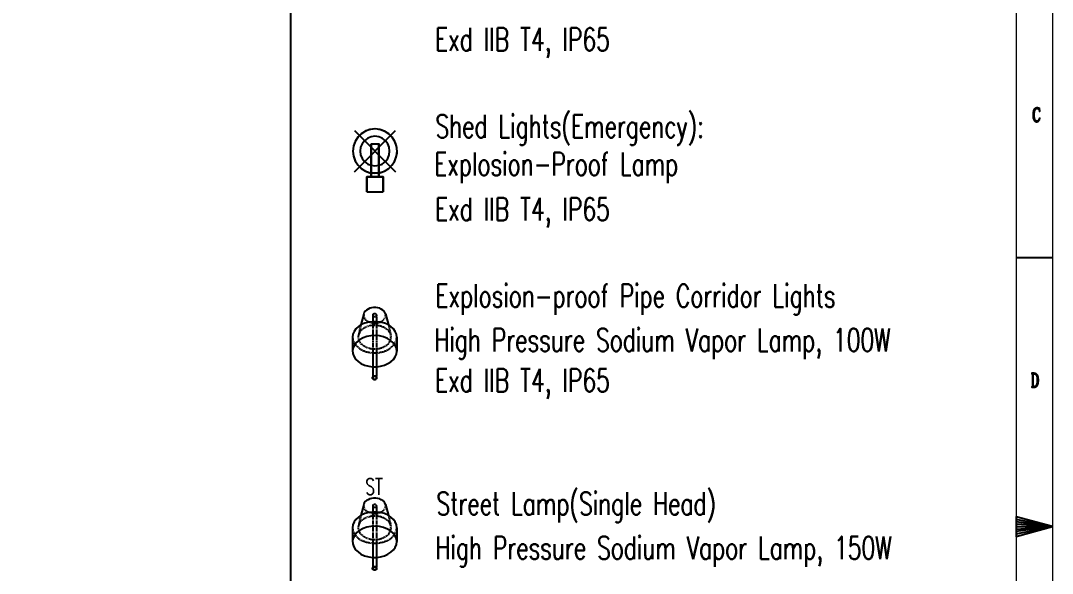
# Model space of a CAD drawing. Header units: inches. Extents: x 35 to 2894, y 23 to 617.
# Drawn here: x 1607.4 to 1892, y 306.9 to 459.4 of the extents above; entities that cross this region are included whole.
import ezdxf

# ---------------------------------------------------------------- set-up
doc = ezdxf.new("R2010")
doc.units = ezdxf.units.IN
doc.header["$MEASUREMENT"] = 0
doc.layers.add('Layer 1', color=7, linetype='Continuous')
doc.layers.add('LGT1', color=7, linetype='Continuous')
doc.styles.add('HZTXT', font='simplexs.shx', dxfattribs={"width": 0.7, "bigfont": 'hztxt.shx'})

msp = doc.modelspace()

# ---------------------------------------------------------------- hatches: boundary and pattern name
at = {"layer": 'Layer 1'}
for points in [[(1887.41, 435.32), (1887.32, 435.23), (1887.23, 435.14), (1887.14, 435.05), (1887.05, 434.97), (1887.05, 434.88), (1886.96, 434.79), (1886.96, 434.7), (1886.87, 434.61), (1886.87, 434.25), (1886.78, 434.17), (1886.78, 432.83), (1886.78, 432.74), (1886.78, 432.56), (1886.87, 432.47), (1886.87, 432.3), (1886.96, 432.21), (1886.96, 432.03), (1887.05, 431.94), (1887.14, 431.85), (1887.14, 431.76), (1887.23, 431.76), (1887.32, 431.67), (1887.32, 431.58), (1887.41, 431.58), (1887.49, 431.58), (1887.58, 431.5), (1887.85, 431.5), (1887.94, 431.58), (1888.12, 431.58), (1888.21, 431.67), (1887.67, 431.67), (1887.58, 431.76), (1887.49, 431.76), (1887.41, 431.85), (1887.32, 431.85), (1887.32, 431.94), (1887.23, 432.03), (1887.23, 432.21), (1887.14, 432.3), (1887.14, 432.65), (1887.05, 432.74), (1887.05, 434.08), (1887.14, 434.17), (1887.14, 434.43), (1887.23, 434.61), (1887.23, 434.79), (1887.32, 434.79), (1887.32, 434.97), (1887.41, 435.05), (1887.49, 435.14), (1887.58, 435.23), (1887.76, 435.23)], [(1888.47, 435.41), (1888.38, 435.32), (1887.41, 435.32), (1887.76, 435.23), (1888.03, 435.23), (1888.12, 435.14), (1888.21, 435.14), (1888.21, 435.05), (1888.29, 434.97), (1888.29, 434.88), (1888.38, 434.79), (1888.38, 434.7), (1888.47, 434.61), (1888.47, 434.34), (1888.56, 434.43)], [(1887.85, 435.41), (1887.67, 435.41), (1887.58, 435.32), (1887.41, 435.32), (1888.29, 435.32), (1888.03, 435.32), (1888.03, 435.41)], [(1888.47, 432.65), (1888.47, 432.39), (1888.38, 432.3), (1888.38, 432.21), (1888.29, 432.12), (1888.29, 432.03), (1888.21, 431.94), (1888.12, 431.85), (1888.12, 431.76), (1888.03, 431.76), (1887.94, 431.67), (1887.76, 431.67), (1888.21, 431.67), (1888.21, 431.76), (1888.29, 431.85), (1888.38, 431.94), (1888.47, 432.03), (1888.47, 432.21), (1888.56, 432.39), (1888.56, 432.56)], [(1887.05, 362.11), (1886.34, 362.11), (1886.34, 361.93), (1887.23, 361.93), (1887.32, 361.84), (1887.41, 361.84), (1887.49, 361.75), (1887.58, 361.75), (1887.58, 361.66), (1887.67, 361.57), (1887.67, 361.48), (1887.76, 361.39), (1887.76, 361.22), (1887.85, 361.13), (1887.85, 360.33), (1887.85, 360.24), (1887.85, 359.35), (1887.76, 359.26), (1887.76, 358.99), (1887.67, 358.9), (1887.67, 358.81), (1887.58, 358.81), (1887.58, 358.73), (1887.49, 358.64), (1887.49, 358.55), (1887.41, 358.55), (1887.32, 358.46), (1887.14, 358.46), (1887.05, 358.37), (1886.34, 358.37), (1886.34, 358.28), (1887.32, 358.28), (1887.41, 358.37), (1887.49, 358.37), (1887.58, 358.46), (1887.67, 358.46), (1887.67, 358.55), (1887.76, 358.64), (1887.85, 358.64), (1887.85, 358.73), (1887.94, 358.81), (1887.94, 358.9), (1888.03, 358.99), (1888.03, 359.17), (1888.12, 359.26), (1888.12, 359.79), (1888.21, 359.97), (1888.21, 360.5), (1888.12, 360.68), (1888.12, 361.13), (1888.03, 361.22), (1888.03, 361.39), (1887.94, 361.48), (1887.94, 361.57), (1887.85, 361.66), (1887.76, 361.75), (1887.67, 361.84), (1887.58, 361.84), (1887.58, 361.93), (1887.49, 361.93), (1887.41, 362.02), (1887.14, 362.02)], [(1886.43, 361.93), (1886.52, 361.93), (1886.52, 361.84), (1886.52, 358.46), (1886.43, 358.37), (1886.96, 358.37), (1886.87, 358.46), (1886.78, 358.55), (1886.78, 361.84), (1886.87, 361.93), (1887.05, 361.93)]]:
    msp.add_hatch(color=0, dxfattribs=at).paths.add_polyline_path(points)

# ---------------------------------------------------------------- linework, layer by layer
at = {"layer": 'Layer 1', "color": 5, "lineweight": 15}
msp.add_lwpolyline([(1051.96, 616.81), (1892.03, 616.81), (1892.03, 22.8), (1051.96, 22.8), (1051.96, 616.81)], dxfattribs=at)
at = {"layer": 'Layer 1', "color": 0, "lineweight": 9}
msp.add_lwpolyline([(1061.92, 606.84), (1882.07, 606.84), (1882.07, 32.77), (1061.92, 32.77), (1061.92, 606.84)], dxfattribs=at)
at = {"layer": 'Layer 1', "color": 0, "lineweight": -3}
for points in [[(1681.99, 254.82), (1681.99, 606.84)], [(1887.41, 435.32), (1887.32, 435.23), (1887.23, 435.14), (1887.14, 435.05), (1887.05, 434.97), (1887.05, 434.88), (1886.96, 434.79), (1886.96, 434.7), (1886.87, 434.61), (1886.87, 434.25), (1886.78, 434.17), (1886.78, 432.83), (1886.78, 432.74), (1886.78, 432.56), (1886.87, 432.47), (1886.87, 432.3), (1886.96, 432.21), (1886.96, 432.03), (1887.05, 431.94), (1887.14, 431.85), (1887.14, 431.76), (1887.23, 431.76), (1887.32, 431.67), (1887.32, 431.58), (1887.41, 431.58), (1887.49, 431.58), (1887.58, 431.5), (1887.85, 431.5), (1887.94, 431.58), (1888.12, 431.58), (1888.21, 431.67), (1887.67, 431.67), (1887.58, 431.76), (1887.49, 431.76), (1887.41, 431.85), (1887.32, 431.85), (1887.32, 431.94), (1887.23, 432.03), (1887.23, 432.21), (1887.14, 432.3), (1887.14, 432.65), (1887.05, 432.74), (1887.05, 434.08), (1887.14, 434.17), (1887.14, 434.43), (1887.23, 434.61), (1887.23, 434.79), (1887.32, 434.79), (1887.32, 434.97), (1887.41, 435.05), (1887.49, 435.14), (1887.58, 435.23), (1887.76, 435.23), (1887.41, 435.32)], [(1888.47, 435.41), (1888.38, 435.32), (1887.41, 435.32), (1887.76, 435.23), (1888.03, 435.23), (1888.12, 435.14), (1888.21, 435.14), (1888.21, 435.05), (1888.29, 434.97), (1888.29, 434.88), (1888.38, 434.79), (1888.38, 434.7), (1888.47, 434.61), (1888.47, 434.34), (1888.56, 434.43), (1888.47, 435.41)], [(1887.85, 435.41), (1887.67, 435.41), (1887.58, 435.32), (1887.41, 435.32), (1888.29, 435.32), (1888.03, 435.32), (1888.03, 435.41), (1887.85, 435.41)], [(1888.47, 432.65), (1888.47, 432.39), (1888.38, 432.3), (1888.38, 432.21), (1888.29, 432.12), (1888.29, 432.03), (1888.21, 431.94), (1888.12, 431.85), (1888.12, 431.76), (1888.03, 431.76), (1887.94, 431.67), (1887.76, 431.67), (1888.21, 431.67), (1888.21, 431.76), (1888.29, 431.85), (1888.38, 431.94), (1888.47, 432.03), (1888.47, 432.21), (1888.56, 432.39), (1888.56, 432.56), (1888.47, 432.65)], [(1882.07, 394.04), (1892.03, 394.04)], [(1887.05, 362.11), (1886.34, 362.11), (1886.34, 361.93), (1887.23, 361.93), (1887.32, 361.84), (1887.41, 361.84), (1887.49, 361.75), (1887.58, 361.75), (1887.58, 361.66), (1887.67, 361.57), (1887.67, 361.48), (1887.76, 361.39), (1887.76, 361.22), (1887.85, 361.13), (1887.85, 360.33), (1887.85, 360.24), (1887.85, 359.35), (1887.76, 359.26), (1887.76, 358.99), (1887.67, 358.9), (1887.67, 358.81), (1887.58, 358.81), (1887.58, 358.73), (1887.49, 358.64), (1887.49, 358.55), (1887.41, 358.55), (1887.32, 358.46), (1887.14, 358.46), (1887.05, 358.37), (1886.34, 358.37), (1886.34, 358.28), (1887.32, 358.28), (1887.41, 358.37), (1887.49, 358.37), (1887.58, 358.46), (1887.67, 358.46), (1887.67, 358.55), (1887.76, 358.64), (1887.85, 358.64), (1887.85, 358.73), (1887.94, 358.81), (1887.94, 358.9), (1888.03, 358.99), (1888.03, 359.17), (1888.12, 359.26), (1888.12, 359.79), (1888.21, 359.97), (1888.21, 360.5), (1888.12, 360.68), (1888.12, 361.13), (1888.03, 361.22), (1888.03, 361.39), (1887.94, 361.48), (1887.94, 361.57), (1887.85, 361.66), (1887.76, 361.75), (1887.67, 361.84), (1887.58, 361.84), (1887.58, 361.93), (1887.49, 361.93), (1887.41, 362.02), (1887.14, 362.02), (1887.05, 362.11)], [(1886.43, 361.93), (1886.52, 361.93), (1886.52, 361.84), (1886.52, 358.46), (1886.43, 358.37), (1886.96, 358.37), (1886.87, 358.46), (1886.78, 358.55), (1886.78, 361.84), (1886.87, 361.93), (1887.05, 361.93), (1886.43, 361.93)], [(1892.03, 319.85), (1882.07, 322.52), (1882.07, 317.09), (1892.03, 319.85), (1882.07, 321.81), (1882.07, 321.18), (1892.03, 319.85), (1882.07, 320.47), (1882.07, 319.14), (1892.03, 319.85), (1882.07, 318.42), (1882.07, 317.8), (1892.03, 319.85)], [(1882.07, 319.85), (1892.03, 319.85)]]:
    msp.add_lwpolyline(points, dxfattribs=at)
at = {"layer": 'Layer 1', "lineweight": 0}
for points in [[(1887.41, 435.32), (1887.32, 435.23), (1887.23, 435.14), (1887.14, 435.05), (1887.05, 434.97), (1887.05, 434.88), (1886.96, 434.79), (1886.96, 434.7), (1886.87, 434.61), (1886.87, 434.25), (1886.78, 434.17), (1886.78, 432.83), (1886.78, 432.74), (1886.78, 432.56), (1886.87, 432.47), (1886.87, 432.3), (1886.96, 432.21), (1886.96, 432.03), (1887.05, 431.94), (1887.14, 431.85), (1887.14, 431.76), (1887.23, 431.76), (1887.32, 431.67), (1887.32, 431.58), (1887.41, 431.58), (1887.49, 431.58), (1887.58, 431.5), (1887.85, 431.5), (1887.94, 431.58), (1888.12, 431.58), (1888.21, 431.67), (1887.67, 431.67), (1887.58, 431.76), (1887.49, 431.76), (1887.41, 431.85), (1887.32, 431.85), (1887.32, 431.94), (1887.23, 432.03), (1887.23, 432.21), (1887.14, 432.3), (1887.14, 432.65), (1887.05, 432.74), (1887.05, 434.08), (1887.14, 434.17), (1887.14, 434.43), (1887.23, 434.61), (1887.23, 434.79), (1887.32, 434.79), (1887.32, 434.97), (1887.41, 435.05), (1887.49, 435.14), (1887.58, 435.23), (1887.76, 435.23), (1887.41, 435.32)], [(1888.47, 435.41), (1888.38, 435.32), (1887.41, 435.32), (1887.76, 435.23), (1888.03, 435.23), (1888.12, 435.14), (1888.21, 435.14), (1888.21, 435.05), (1888.29, 434.97), (1888.29, 434.88), (1888.38, 434.79), (1888.38, 434.7), (1888.47, 434.61), (1888.47, 434.34), (1888.56, 434.43), (1888.47, 435.41)], [(1887.85, 435.41), (1887.67, 435.41), (1887.58, 435.32), (1887.41, 435.32), (1888.29, 435.32), (1888.03, 435.32), (1888.03, 435.41), (1887.85, 435.41)], [(1888.47, 432.65), (1888.47, 432.39), (1888.38, 432.3), (1888.38, 432.21), (1888.29, 432.12), (1888.29, 432.03), (1888.21, 431.94), (1888.12, 431.85), (1888.12, 431.76), (1888.03, 431.76), (1887.94, 431.67), (1887.76, 431.67), (1888.21, 431.67), (1888.21, 431.76), (1888.29, 431.85), (1888.38, 431.94), (1888.47, 432.03), (1888.47, 432.21), (1888.56, 432.39), (1888.56, 432.56), (1888.47, 432.65)], [(1887.05, 362.11), (1886.34, 362.11), (1886.34, 361.93), (1887.23, 361.93), (1887.32, 361.84), (1887.41, 361.84), (1887.49, 361.75), (1887.58, 361.75), (1887.58, 361.66), (1887.67, 361.57), (1887.67, 361.48), (1887.76, 361.39), (1887.76, 361.22), (1887.85, 361.13), (1887.85, 360.33), (1887.85, 360.24), (1887.85, 359.35), (1887.76, 359.26), (1887.76, 358.99), (1887.67, 358.9), (1887.67, 358.81), (1887.58, 358.81), (1887.58, 358.73), (1887.49, 358.64), (1887.49, 358.55), (1887.41, 358.55), (1887.32, 358.46), (1887.14, 358.46), (1887.05, 358.37), (1886.34, 358.37), (1886.34, 358.28), (1887.32, 358.28), (1887.41, 358.37), (1887.49, 358.37), (1887.58, 358.46), (1887.67, 358.46), (1887.67, 358.55), (1887.76, 358.64), (1887.85, 358.64), (1887.85, 358.73), (1887.94, 358.81), (1887.94, 358.9), (1888.03, 358.99), (1888.03, 359.17), (1888.12, 359.26), (1888.12, 359.79), (1888.21, 359.97), (1888.21, 360.5), (1888.12, 360.68), (1888.12, 361.13), (1888.03, 361.22), (1888.03, 361.39), (1887.94, 361.48), (1887.94, 361.57), (1887.85, 361.66), (1887.76, 361.75), (1887.67, 361.84), (1887.58, 361.84), (1887.58, 361.93), (1887.49, 361.93), (1887.41, 362.02), (1887.14, 362.02), (1887.05, 362.11)], [(1886.43, 361.93), (1886.52, 361.93), (1886.52, 361.84), (1886.52, 358.46), (1886.43, 358.37), (1886.96, 358.37), (1886.87, 358.46), (1886.78, 358.55), (1886.78, 361.84), (1886.87, 361.93), (1887.05, 361.93), (1886.43, 361.93)]]:
    msp.add_lwpolyline(points, dxfattribs=at)
at = {"layer": 'Layer 1', "color": 1, "lineweight": -3}
for points in [[(1711.26, 422.99), (1711.17, 424.41), (1710.81, 425.75), (1710.1, 426.99), (1709.21, 427.97), (1708.06, 428.77), (1706.72, 429.3), (1705.39, 429.57), (1703.97, 429.39), (1702.63, 429.04), (1701.47, 428.24), (1700.5, 427.35), (1699.69, 426.1), (1699.25, 424.86), (1699.07, 423.43)], [(1711.26, 423.43), (1711.08, 424.77), (1710.64, 426.1), (1709.93, 427.26), (1708.95, 428.24), (1707.79, 428.95), (1706.54, 429.39), (1705.12, 429.57), (1703.79, 429.39), (1702.54, 428.95), (1701.38, 428.24), (1700.41, 427.26), (1699.69, 426.1), (1699.25, 424.77), (1699.07, 423.43), (1699.25, 422.1), (1699.69, 420.76), (1700.41, 419.61), (1701.38, 418.63), (1702.54, 417.92), (1703.79, 417.47), (1705.12, 417.38), (1706.54, 417.47), (1707.79, 417.92), (1708.95, 418.63), (1709.93, 419.61), (1710.64, 420.76), (1711.08, 422.1), (1711.26, 423.43)], [(1699.52, 417.74), (1710.81, 429.13)], [(1699.52, 429.13), (1710.81, 417.74)], [(1709.21, 423.43), (1709.12, 424.5), (1708.68, 425.48), (1708.06, 426.28), (1707.17, 426.99), (1706.19, 427.35), (1705.12, 427.52), (1704.14, 427.35), (1703.16, 426.99), (1702.27, 426.28), (1701.65, 425.48), (1701.21, 424.5), (1701.12, 423.43), (1701.21, 422.36), (1701.65, 421.39), (1702.27, 420.58), (1703.16, 419.87), (1704.14, 419.52), (1705.12, 419.34), (1706.19, 419.52), (1707.17, 419.87), (1708.06, 420.58), (1708.68, 421.39), (1709.12, 422.36), (1709.21, 423.43)], [(1704.14, 425.48), (1704.14, 416.31)], [(1706.19, 416.31), (1704.14, 416.31), (1704.14, 425.48)], [(1706.19, 416.31), (1706.19, 425.48), (1706.19, 416.94), (1706.19, 416.31), (1704.14, 416.31)], [(1704.14, 425.48), (1706.19, 425.48)], [(1704.14, 425.48), (1706.19, 425.48)], [(1699.07, 423.43), (1699.25, 422.01), (1699.69, 420.67), (1700.5, 419.52), (1701.56, 418.54), (1702.81, 417.83), (1704.14, 417.38)], [(1706.63, 417.56), (1707.79, 417.92), (1708.95, 418.63), (1709.84, 419.52), (1710.55, 420.58), (1710.99, 421.74), (1711.26, 422.99)], [(1702.9, 412.22), (1702.9, 416.31), (1707.43, 416.31), (1707.43, 412.22)], [(1702.9, 416.31), (1702.9, 412.22)], [(1707.43, 416.31), (1702.9, 416.31)], [(1706.63, 417.56), (1706.19, 417.38), (1704.14, 417.38)], [(1707.43, 412.22), (1707.43, 416.31)], [(1702.9, 412.22), (1707.43, 412.22)], [(1702.9, 412.22), (1707.43, 412.22)], [(1708.06, 378.48), (1707.88, 378.92), (1707.7, 379.28), (1707.35, 379.54), (1706.9, 379.81), (1706.46, 380.08), (1705.92, 380.17), (1705.39, 380.26), (1704.77, 380.26), (1704.23, 380.17), (1703.7, 380.08), (1703.25, 379.81), (1702.81, 379.54), (1702.45, 379.28), (1702.19, 378.92), (1702.1, 378.48)], [(1711.17, 371.8), (1711.17, 372.07), (1711.08, 372.87), (1710.73, 373.67), (1710.28, 374.38), (1709.57, 375.01), (1708.77, 375.54), (1707.79, 375.98), (1706.72, 376.25), (1705.65, 376.34), (1704.5, 376.34), (1703.43, 376.25), (1702.36, 375.98), (1701.38, 375.54), (1700.58, 375.01), (1699.87, 374.38), (1699.43, 373.67), (1699.07, 372.87), (1698.98, 372.07)], [(1702.1, 378.48), (1701.3, 375.45), (1701.21, 375.18)], [(1702.1, 378.48), (1702.01, 378.21)], [(1702.01, 378.12), (1702.1, 377.85)], [(1702.1, 377.68), (1702.19, 377.5)], [(1702.27, 377.41), (1702.27, 377.23), (1702.36, 377.14)], [(1702.45, 377.05), (1702.54, 376.87), (1702.63, 376.87)], [(1702.72, 376.79), (1702.9, 376.61)], [(1702.99, 376.52), (1703.25, 376.43)], [(1703.34, 376.34), (1703.43, 376.34), (1703.52, 376.25)], [(1703.7, 376.25), (1703.88, 376.16)], [(1704.05, 376.07), (1704.23, 376.07)], [(1704.41, 375.98), (1704.68, 375.98)], [(1704.77, 378.39), (1704.68, 378.39), (1704.59, 378.3), (1704.59, 378.21)], [(1704.59, 378.12), (1704.59, 377.94)], [(1704.59, 378.03), (1704.59, 377.94), (1704.68, 377.94), (1704.77, 377.85)], [(1704.59, 377.76), (1704.59, 377.5)], [(1704.59, 377.41), (1704.59, 377.14)], [(1704.59, 377.05), (1704.59, 376.79)], [(1704.59, 376.7), (1704.59, 376.43)], [(1704.59, 376.25), (1704.59, 376.07)], [(1704.59, 375.9), (1704.59, 375.63)], [(1704.77, 375.98), (1705.03, 375.98)], [(1705.12, 378.48), (1704.85, 378.48)], [(1704.85, 377.76), (1705.12, 377.76)], [(1705.12, 375.98), (1705.39, 375.98)], [(1705.39, 378.39), (1705.3, 378.48), (1705.21, 378.48)], [(1705.21, 377.76), (1705.3, 377.76), (1705.39, 377.85)], [(1705.57, 378.12), (1705.57, 378.3), (1705.48, 378.3)], [(1705.48, 377.94), (1705.57, 378.03), (1705.57, 378.12)], [(1705.48, 375.98), (1705.74, 375.98)], [(1705.57, 378.12), (1705.57, 377.94)], [(1705.57, 377.76), (1705.57, 377.5)], [(1705.57, 377.41), (1705.57, 377.14)], [(1705.57, 377.05), (1705.57, 376.79)], [(1705.57, 376.7), (1705.57, 376.43)], [(1705.57, 376.25), (1705.57, 376.07)], [(1705.57, 375.9), (1705.57, 375.63)], [(1705.83, 376.07), (1706.1, 376.07)], [(1706.28, 376.16), (1706.46, 376.25)], [(1706.63, 376.25), (1706.81, 376.34)], [(1706.9, 376.43), (1707.17, 376.52)], [(1707.26, 376.61), (1707.43, 376.79)], [(1707.52, 376.87), (1707.61, 376.96), (1707.7, 377.05)], [(1707.79, 377.14), (1707.88, 377.32)], [(1707.97, 377.5), (1708.06, 377.68)], [(1708.06, 378.39), (1708.06, 378.48)], [(1708.06, 378.48), (1708.86, 375.45), (1708.95, 375.18)], [(1708.06, 377.85), (1708.15, 378.12)], [(1708.15, 378.12), (1708.15, 378.21)], [(1700.67, 372.87), (1700.58, 372.69)], [(1700.76, 373.32), (1700.67, 373.05)], [(1700.76, 373.14), (1700.67, 372.96), (1700.67, 372.87)], [(1700.85, 373.67), (1700.76, 373.41)], [(1700.94, 374.03), (1700.85, 373.76)], [(1700.94, 373.41), (1700.85, 373.23)], [(1701.03, 374.38), (1700.94, 374.12)], [(1701.12, 374.74), (1701.03, 374.47)], [(1701.12, 373.76), (1701.03, 373.58)], [(1701.21, 375.1), (1701.12, 374.83)], [(1701.38, 374.03), (1701.21, 373.85)], [(1701.74, 374.21), (1701.47, 374.12)], [(1702.01, 374.47), (1701.83, 374.3)], [(1702.36, 374.65), (1702.1, 374.56)], [(1702.63, 374.83), (1702.45, 374.74)], [(1702.99, 374.92), (1702.81, 374.92)], [(1703.34, 375.1), (1703.16, 375.01)], [(1703.7, 375.18), (1703.61, 375.18), (1703.52, 375.1)], [(1704.14, 375.27), (1703.88, 375.18)], [(1704.5, 375.27), (1704.23, 375.27)], [(1704.59, 375.54), (1704.59, 375.27)], [(1704.85, 375.27), (1704.59, 375.27)], [(1704.59, 375.18), (1704.59, 374.92)], [(1704.59, 374.83), (1704.59, 374.56)], [(1704.59, 374.38), (1704.59, 374.21)], [(1704.59, 374.03), (1704.59, 373.76)], [(1704.59, 373.67), (1704.59, 373.41)], [(1704.59, 373.32), (1704.59, 373.05)], [(1704.59, 372.87), (1704.59, 372.69)], [(1705.21, 375.27), (1704.94, 375.27)], [(1705.57, 375.27), (1705.39, 375.27)], [(1705.57, 375.54), (1705.57, 375.27)], [(1705.57, 375.18), (1705.57, 374.92)], [(1705.57, 374.83), (1705.57, 374.56)], [(1705.57, 374.38), (1705.57, 374.21)], [(1705.57, 374.03), (1705.57, 373.76)], [(1705.57, 373.67), (1705.57, 373.41)], [(1705.57, 373.32), (1705.57, 373.05)], [(1705.57, 372.87), (1705.57, 372.69)], [(1706.01, 375.27), (1705.74, 375.27)], [(1706.37, 375.18), (1706.19, 375.18), (1706.1, 375.27)], [(1706.72, 375.1), (1706.46, 375.18)], [(1707.08, 375.01), (1706.99, 375.01), (1706.81, 375.1)], [(1707.43, 374.83), (1707.17, 374.92)], [(1707.79, 374.74), (1707.7, 374.74), (1707.52, 374.83)], [(1708.06, 374.47), (1707.88, 374.65)], [(1708.41, 374.3), (1708.15, 374.47)], [(1708.68, 374.03), (1708.5, 374.21)], [(1708.95, 373.76), (1708.95, 373.85), (1708.77, 373.94)], [(1708.95, 375.1), (1709.04, 374.83)], [(1709.04, 374.74), (1709.12, 374.47)], [(1709.12, 373.49), (1709.04, 373.67)], [(1709.12, 374.38), (1709.21, 374.12)], [(1709.21, 374.03), (1709.3, 373.76)], [(1709.39, 373.23), (1709.3, 373.32), (1709.21, 373.41)], [(1709.3, 373.67), (1709.39, 373.41)], [(1709.39, 373.32), (1709.48, 373.05)], [(1709.48, 372.87), (1709.39, 373.05)], [(1709.48, 372.87), (1709.57, 372.69)], [(1711.17, 368.25), (1711.08, 369.05), (1710.73, 369.85), (1710.19, 370.56), (1709.48, 371.18), (1708.59, 371.71), (1707.52, 372.16), (1706.37, 372.43), (1705.21, 372.52), (1704.05, 372.43), (1702.9, 372.25), (1701.92, 371.89), (1700.94, 371.36), (1700.14, 370.74), (1699.61, 370.02), (1699.16, 369.22), (1698.98, 368.42), (1699.07, 367.62), (1699.34, 366.82), (1699.78, 366.02), (1700.5, 365.4), (1701.3, 364.78), (1702.27, 364.33), (1703.43, 364.06), (1704.59, 363.89)], [(1698.98, 372.07), (1698.98, 371.8)], [(1698.98, 372.07), (1698.98, 368.25)], [(1699.07, 371.71), (1699.07, 371.45)], [(1699.07, 371.27), (1699.16, 371.09)], [(1699.25, 370.91), (1699.34, 370.74)], [(1699.34, 370.65), (1699.43, 370.56), (1699.52, 370.38)], [(1699.52, 370.29), (1699.69, 370.11)], [(1699.78, 370.02), (1699.87, 369.85), (1699.96, 369.76)], [(1700.5, 372.43), (1700.5, 372.16)], [(1700.5, 371.98), (1700.5, 371.8)], [(1700.58, 372.78), (1700.58, 372.52)], [(1700.58, 371.63), (1700.58, 371.45)], [(1700.67, 371.27), (1700.67, 371.18), (1700.76, 371.09)], [(1700.85, 370.91), (1700.94, 370.74)], [(1701.03, 370.65), (1701.12, 370.47)], [(1701.21, 370.38), (1701.38, 370.2)], [(1701.47, 370.11), (1701.74, 369.94)], [(1704.59, 372.52), (1704.59, 372.25)], [(1704.59, 372.16), (1704.59, 371.89)], [(1704.59, 371.8), (1704.59, 371.54)], [(1704.59, 371.45), (1704.59, 371.18)], [(1704.59, 371), (1704.59, 370.83)], [(1704.59, 370.65), (1704.59, 370.38)], [(1704.59, 370.29), (1704.59, 370.02)], [(1705.57, 372.52), (1705.57, 372.25)], [(1705.57, 372.16), (1705.57, 371.89)], [(1705.57, 371.8), (1705.57, 371.54)], [(1705.57, 371.45), (1705.57, 371.18)], [(1705.57, 371), (1705.57, 370.83)], [(1705.57, 370.65), (1705.57, 370.38)], [(1705.57, 370.29), (1705.57, 370.02)], [(1708.5, 369.94), (1708.68, 370.11)], [(1708.77, 370.2), (1708.95, 370.38)], [(1709.04, 370.47), (1709.12, 370.65)], [(1709.21, 370.74), (1709.3, 370.91), (1709.39, 371)], [(1709.39, 371.09), (1709.48, 371.36)], [(1709.57, 372.52), (1709.57, 372.69)], [(1709.66, 372.07), (1709.57, 372.34)], [(1709.57, 371.8), (1709.66, 372.07)], [(1709.57, 371.45), (1709.57, 371.71)], [(1710.19, 369.76), (1710.28, 369.85), (1710.37, 370.02)], [(1710.46, 370.11), (1710.64, 370.29)], [(1710.64, 370.38), (1710.73, 370.56), (1710.81, 370.65)], [(1710.81, 370.74), (1710.9, 370.91)], [(1710.99, 371.09), (1711.08, 371.27)], [(1711.08, 371.45), (1711.08, 371.71)], [(1711.17, 372.07), (1711.17, 368.25)], [(1700.05, 369.67), (1700.23, 369.49)], [(1700.32, 369.49), (1700.5, 369.31)], [(1700.58, 369.22), (1700.76, 369.05)], [(1700.85, 368.96), (1701.12, 368.87)], [(1701.21, 368.78), (1701.38, 368.69)], [(1701.47, 368.6), (1701.74, 368.51)], [(1701.83, 369.85), (1702.01, 369.67)], [(1701.83, 368.42), (1702.1, 368.33)], [(1702.1, 369.67), (1702.36, 369.49)], [(1702.19, 368.33), (1702.36, 368.25), (1702.45, 368.25)], [(1702.45, 369.49), (1702.63, 369.31)], [(1702.54, 368.16), (1702.81, 368.07)], [(1702.81, 369.31), (1702.99, 369.22)], [(1702.9, 368.07), (1703.16, 367.98)], [(1703.16, 369.14), (1703.34, 369.14)], [(1703.25, 367.98), (1703.43, 367.98), (1703.52, 367.89)], [(1703.52, 369.05), (1703.7, 369.05)], [(1703.61, 367.89), (1703.88, 367.89)], [(1703.88, 368.96), (1704.14, 368.96)], [(1704.05, 367.89), (1704.23, 367.8)], [(1704.23, 368.96), (1704.41, 368.87), (1704.5, 368.87)], [(1704.41, 367.8), (1704.68, 367.8)], [(1704.59, 369.94), (1704.59, 369.67)], [(1704.59, 369.58), (1704.59, 369.31)], [(1704.59, 369.14), (1704.59, 368.87)], [(1704.59, 368.87), (1704.85, 368.87)], [(1704.59, 368.78), (1704.59, 368.51)], [(1704.59, 368.42), (1704.59, 361.31)], [(1704.77, 367.8), (1705.03, 367.8)], [(1704.94, 368.87), (1705.21, 368.87)], [(1705.12, 367.8), (1705.39, 367.8)], [(1705.39, 368.87), (1705.57, 368.87)], [(1705.48, 367.8), (1705.74, 367.8)], [(1705.57, 369.94), (1705.57, 369.67)], [(1705.57, 369.58), (1705.57, 369.31)], [(1705.57, 369.14), (1705.57, 368.87)], [(1705.57, 368.78), (1705.57, 368.51)], [(1705.57, 368.42), (1705.57, 361.31)], [(1705.57, 363.89), (1706.72, 364.06), (1707.79, 364.33), (1708.68, 364.78), (1709.57, 365.31), (1710.28, 365.93), (1710.73, 366.64), (1711.08, 367.44), (1711.17, 368.25)], [(1705.74, 368.87), (1706.01, 368.96)], [(1705.92, 367.8), (1706.1, 367.89)], [(1706.1, 368.96), (1706.37, 368.96)], [(1706.28, 367.89), (1706.54, 367.89)], [(1706.46, 369.05), (1706.72, 369.05)], [(1706.63, 367.89), (1706.72, 367.98), (1706.9, 367.98)], [(1706.81, 369.14), (1707.08, 369.14)], [(1706.99, 367.98), (1707.26, 368.07)], [(1707.17, 369.22), (1707.43, 369.31)], [(1707.35, 368.07), (1707.61, 368.16)], [(1707.52, 369.4), (1707.7, 369.49), (1707.79, 369.49)], [(1707.7, 368.25), (1707.79, 368.25), (1707.97, 368.33)], [(1707.88, 369.49), (1708.06, 369.67)], [(1708.06, 368.33), (1708.32, 368.42)], [(1708.15, 369.76), (1708.41, 369.85)], [(1708.41, 368.51), (1708.68, 368.6)], [(1708.77, 368.69), (1708.95, 368.78)], [(1709.04, 368.87), (1709.3, 368.96)], [(1709.39, 369.05), (1709.57, 369.22)], [(1709.66, 369.31), (1709.84, 369.49)], [(1709.92, 369.49), (1710.1, 369.67)], [(1704.59, 363.89), (1704.85, 363.89)], [(1704.94, 363.89), (1705.21, 363.89)], [(1705.3, 363.89), (1705.57, 363.89)], [(1704.5, 361.04), (1704.41, 360.95), (1704.41, 360.86)], [(1704.5, 361.04), (1704.41, 360.95), (1704.41, 360.86)], [(1704.41, 360.86), (1704.41, 360.77), (1704.5, 360.77)], [(1704.41, 360.86), (1704.41, 360.77), (1704.5, 360.77)], [(1704.77, 361.22), (1704.59, 361.22), (1704.59, 361.13)], [(1704.77, 361.22), (1704.59, 361.22), (1704.59, 361.13)], [(1704.77, 361.13), (1704.68, 361.13), (1704.59, 361.04), (1704.59, 360.95)], [(1704.59, 361.13), (1704.59, 360.86)], [(1704.59, 360.77), (1704.59, 360.68), (1704.68, 360.68), (1704.77, 360.59)], [(1704.59, 360.59), (1704.68, 360.51), (1704.77, 360.51)], [(1704.59, 360.59), (1704.68, 360.51), (1704.77, 360.51)], [(1705.12, 361.31), (1704.85, 361.31)], [(1705.12, 361.31), (1704.85, 361.31)], [(1705.12, 361.22), (1704.85, 361.22)], [(1704.85, 360.59), (1704.94, 360.51), (1705.12, 360.51)], [(1704.85, 360.42), (1705.12, 360.42)], [(1704.85, 360.42), (1705.12, 360.42)], [(1705.48, 361.22), (1705.39, 361.31), (1705.21, 361.31)], [(1705.48, 361.22), (1705.39, 361.31), (1705.21, 361.31)], [(1705.39, 361.13), (1705.3, 361.22), (1705.21, 361.22)], [(1705.21, 360.51), (1705.3, 360.51), (1705.39, 360.59)], [(1705.21, 360.42), (1705.3, 360.42), (1705.39, 360.51), (1705.48, 360.51)], [(1705.21, 360.42), (1705.3, 360.42), (1705.39, 360.51), (1705.48, 360.51)], [(1705.57, 360.86), (1705.57, 361.04), (1705.48, 361.04)], [(1705.48, 360.68), (1705.57, 360.77), (1705.57, 360.86)], [(1705.74, 360.95), (1705.65, 361.04), (1705.57, 361.13)], [(1705.57, 361.13), (1705.57, 360.86)], [(1705.74, 360.95), (1705.65, 361.04), (1705.57, 361.13)], [(1705.57, 360.59), (1705.65, 360.68), (1705.65, 360.77), (1705.74, 360.77)], [(1705.57, 360.59), (1705.65, 360.68), (1705.65, 360.77), (1705.74, 360.77)], [(1708.06, 325.9), (1707.88, 326.34), (1707.7, 326.7), (1707.35, 326.97), (1706.9, 327.23), (1706.46, 327.5), (1705.92, 327.59), (1705.39, 327.68), (1704.77, 327.68), (1704.23, 327.59), (1703.7, 327.5), (1703.25, 327.23), (1702.81, 326.97), (1702.45, 326.7), (1702.19, 326.34), (1702.1, 325.9)], [(1702.1, 325.9), (1701.3, 322.87), (1701.21, 322.61)], [(1702.1, 325.9), (1702.01, 325.63)], [(1702.01, 325.54), (1702.1, 325.28)], [(1702.1, 325.1), (1702.19, 324.92)], [(1702.27, 324.74), (1702.27, 324.65), (1702.36, 324.57)], [(1702.45, 324.48), (1702.54, 324.3), (1702.63, 324.3)], [(1704.77, 325.81), (1704.68, 325.72), (1704.59, 325.72), (1704.59, 325.63)], [(1704.59, 325.54), (1704.59, 325.37)], [(1704.59, 325.45), (1704.59, 325.37), (1704.68, 325.28), (1704.77, 325.28)], [(1704.59, 325.19), (1704.59, 324.92)], [(1704.59, 324.83), (1704.59, 324.57)], [(1704.59, 324.48), (1704.59, 324.21)], [(1705.12, 325.9), (1704.85, 325.9)], [(1704.85, 325.19), (1705.12, 325.19)], [(1705.39, 325.81), (1705.3, 325.9), (1705.21, 325.9)], [(1705.21, 325.19), (1705.3, 325.19), (1705.39, 325.28)], [(1705.57, 325.54), (1705.57, 325.63), (1705.48, 325.72)], [(1705.48, 325.37), (1705.57, 325.37), (1705.57, 325.45), (1705.57, 325.54)], [(1705.57, 325.54), (1705.57, 325.37)], [(1705.57, 325.19), (1705.57, 324.92)], [(1705.57, 324.83), (1705.57, 324.57)], [(1705.57, 324.48), (1705.57, 324.21)], [(1707.52, 324.3), (1707.61, 324.39), (1707.7, 324.48)], [(1707.79, 324.57), (1707.88, 324.74)], [(1707.97, 324.92), (1708.06, 325.1)], [(1708.06, 325.81), (1708.06, 325.9)], [(1708.06, 325.9), (1708.86, 322.87), (1708.95, 322.61)], [(1708.06, 325.28), (1708.15, 325.54)], [(1708.15, 325.54), (1708.15, 325.63)], [(1711.17, 319.23), (1711.17, 319.49), (1711.08, 320.29), (1710.73, 321.1), (1710.28, 321.81), (1709.57, 322.43), (1708.77, 322.96), (1707.79, 323.41), (1706.72, 323.68), (1705.65, 323.76), (1704.5, 323.76), (1703.43, 323.68), (1702.36, 323.41), (1701.38, 322.96), (1700.58, 322.43), (1699.87, 321.81), (1699.43, 321.1), (1699.07, 320.29), (1698.98, 319.49)], [(1701.03, 321.81), (1700.94, 321.54)], [(1701.12, 322.16), (1701.03, 321.9)], [(1701.21, 322.52), (1701.12, 322.25)], [(1701.74, 321.63), (1701.47, 321.54)], [(1702.01, 321.9), (1701.83, 321.72)], [(1702.36, 322.07), (1702.1, 321.98)], [(1702.63, 322.25), (1702.45, 322.16)], [(1702.72, 324.21), (1702.9, 324.03)], [(1702.99, 322.34), (1702.81, 322.34)], [(1702.99, 323.94), (1703.25, 323.85)], [(1703.34, 322.52), (1703.16, 322.43)], [(1703.34, 323.76), (1703.43, 323.76), (1703.52, 323.68)], [(1703.7, 322.61), (1703.61, 322.52), (1703.52, 322.52)], [(1703.7, 323.68), (1703.88, 323.59)], [(1704.14, 322.61), (1703.88, 322.61)], [(1704.05, 323.5), (1704.23, 323.5)], [(1704.5, 322.7), (1704.23, 322.7)], [(1704.41, 323.41), (1704.68, 323.41)], [(1704.59, 324.12), (1704.59, 323.85)], [(1704.59, 323.68), (1704.59, 323.5)], [(1704.59, 323.32), (1704.59, 323.05)], [(1704.59, 322.96), (1704.59, 322.7)], [(1704.85, 322.7), (1704.59, 322.7)], [(1704.59, 322.61), (1704.59, 322.34)], [(1704.59, 322.25), (1704.59, 321.98)], [(1704.59, 321.81), (1704.59, 321.63)], [(1704.77, 323.41), (1705.03, 323.41)], [(1705.21, 322.7), (1704.94, 322.7)], [(1705.12, 323.41), (1705.39, 323.41)], [(1705.57, 322.7), (1705.39, 322.7)], [(1705.48, 323.41), (1705.74, 323.41)], [(1705.57, 324.12), (1705.57, 323.85)], [(1705.57, 323.68), (1705.57, 323.5)], [(1705.57, 323.32), (1705.57, 323.05)], [(1705.57, 322.96), (1705.57, 322.7)], [(1705.57, 322.61), (1705.57, 322.34)], [(1705.57, 322.25), (1705.57, 321.98)], [(1705.57, 321.81), (1705.57, 321.63)], [(1706.01, 322.7), (1705.74, 322.7)], [(1705.83, 323.5), (1706.1, 323.5)], [(1706.37, 322.61), (1706.19, 322.61), (1706.1, 322.7)], [(1706.28, 323.59), (1706.46, 323.68)], [(1706.72, 322.52), (1706.46, 322.61)], [(1706.63, 323.68), (1706.81, 323.76)], [(1707.08, 322.43), (1706.99, 322.43), (1706.81, 322.52)], [(1706.9, 323.85), (1707.17, 323.94)], [(1707.43, 322.25), (1707.17, 322.34)], [(1707.26, 324.03), (1707.43, 324.21)], [(1707.79, 322.16), (1707.7, 322.16), (1707.52, 322.25)], [(1708.06, 321.9), (1707.88, 322.07)], [(1708.41, 321.72), (1708.15, 321.9)], [(1708.68, 321.45), (1708.5, 321.63)], [(1708.95, 322.52), (1709.04, 322.25)], [(1709.04, 322.16), (1709.12, 321.9)], [(1709.12, 321.81), (1709.21, 321.54)], [(1711.17, 315.67), (1711.08, 316.47), (1710.73, 317.27), (1710.19, 317.98), (1709.48, 318.6), (1708.59, 319.14), (1707.52, 319.58), (1706.37, 319.85), (1705.21, 319.94), (1704.05, 319.85), (1702.9, 319.67), (1701.92, 319.32), (1700.94, 318.78), (1700.14, 318.16), (1699.61, 317.45), (1699.16, 316.65), (1698.98, 315.85), (1699.07, 315.05), (1699.34, 314.25), (1699.78, 313.44), (1700.5, 312.82), (1701.3, 312.2), (1702.27, 311.75), (1703.43, 311.49), (1704.59, 311.31)], [(1698.98, 319.49), (1698.98, 319.23)], [(1698.98, 319.49), (1698.98, 315.67)], [(1699.07, 319.14), (1699.07, 318.87)], [(1700.5, 319.85), (1700.5, 319.58)], [(1700.5, 319.41), (1700.5, 319.23)], [(1700.67, 320.29), (1700.58, 320.12)], [(1700.58, 320.21), (1700.58, 319.94)], [(1700.58, 319.05), (1700.58, 318.87)], [(1700.76, 320.74), (1700.67, 320.47)], [(1700.76, 320.56), (1700.67, 320.38), (1700.67, 320.29)], [(1700.85, 321.1), (1700.76, 320.83)], [(1700.94, 321.45), (1700.85, 321.18)], [(1700.94, 320.83), (1700.85, 320.65)], [(1701.12, 321.18), (1701.03, 321.01)], [(1701.38, 321.45), (1701.21, 321.27)], [(1704.59, 321.45), (1704.59, 321.18)], [(1704.59, 321.1), (1704.59, 320.83)], [(1704.59, 320.74), (1704.59, 320.47)], [(1704.59, 320.29), (1704.59, 320.12)], [(1704.59, 319.94), (1704.59, 319.67)], [(1704.59, 319.58), (1704.59, 319.32)], [(1704.59, 319.23), (1704.59, 318.96)], [(1704.59, 318.87), (1704.59, 318.6)], [(1705.57, 321.45), (1705.57, 321.18)], [(1705.57, 321.1), (1705.57, 320.83)], [(1705.57, 320.74), (1705.57, 320.47)], [(1705.57, 320.29), (1705.57, 320.12)], [(1705.57, 319.94), (1705.57, 319.67)], [(1705.57, 319.58), (1705.57, 319.32)], [(1705.57, 319.23), (1705.57, 318.96)], [(1705.57, 318.87), (1705.57, 318.6)], [(1708.95, 321.18), (1708.95, 321.27), (1708.77, 321.36)], [(1709.12, 320.92), (1709.04, 321.1)], [(1709.21, 321.45), (1709.3, 321.18)], [(1709.39, 320.56), (1709.3, 320.74), (1709.21, 320.83)], [(1709.3, 321.1), (1709.39, 320.83)], [(1709.39, 320.74), (1709.48, 320.47)], [(1709.48, 320.29), (1709.39, 320.47)], [(1709.39, 318.52), (1709.48, 318.78)], [(1709.48, 320.29), (1709.57, 320.12)], [(1709.57, 319.94), (1709.57, 320.12)], [(1709.66, 319.49), (1709.57, 319.76)], [(1709.57, 319.23), (1709.66, 319.49)], [(1709.57, 318.87), (1709.57, 319.14)], [(1711.08, 318.87), (1711.08, 319.14)], [(1711.17, 319.49), (1711.17, 315.67)], [(1699.07, 318.69), (1699.16, 318.52)], [(1699.25, 318.34), (1699.34, 318.16)], [(1699.34, 318.07), (1699.43, 317.98), (1699.52, 317.8)], [(1699.52, 317.71), (1699.69, 317.54)], [(1699.78, 317.45), (1699.87, 317.27), (1699.96, 317.18)], [(1700.05, 317.09), (1700.23, 316.91)], [(1700.32, 316.83), (1700.5, 316.74)], [(1700.58, 316.65), (1700.58, 316.56), (1700.76, 316.47)], [(1700.67, 318.69), (1700.67, 318.6), (1700.76, 318.52)], [(1700.85, 318.34), (1700.94, 318.16)], [(1700.85, 316.38), (1701.12, 316.29)], [(1701.03, 318.07), (1701.03, 317.98), (1701.12, 317.89)], [(1701.21, 317.8), (1701.38, 317.63)], [(1701.21, 316.2), (1701.38, 316.02)], [(1701.47, 317.54), (1701.74, 317.36)], [(1701.47, 316.02), (1701.74, 315.94)], [(1701.83, 317.27), (1702.01, 317.09)], [(1702.1, 317.09), (1702.36, 316.91)], [(1702.45, 316.91), (1702.63, 316.74)], [(1702.81, 316.74), (1702.99, 316.65)], [(1703.16, 316.56), (1703.34, 316.56)], [(1703.52, 316.47), (1703.7, 316.47)], [(1703.88, 316.38), (1704.14, 316.38)], [(1704.23, 316.38), (1704.41, 316.29), (1704.5, 316.29)], [(1704.59, 318.43), (1704.59, 318.25)], [(1704.59, 318.07), (1704.59, 317.8)], [(1704.59, 317.71), (1704.59, 317.45)], [(1704.59, 317.36), (1704.59, 317.09)], [(1704.59, 317), (1704.59, 316.74)], [(1704.59, 316.56), (1704.59, 316.29)], [(1704.59, 316.29), (1704.85, 316.29)], [(1704.59, 316.2), (1704.59, 315.94)], [(1704.94, 316.29), (1705.21, 316.29)], [(1705.39, 316.29), (1705.57, 316.29)], [(1705.57, 318.43), (1705.57, 318.25)], [(1705.57, 318.07), (1705.57, 317.8)], [(1705.57, 317.71), (1705.57, 317.45)], [(1705.57, 317.36), (1705.57, 317.09)], [(1705.57, 317), (1705.57, 316.74)], [(1705.57, 316.56), (1705.57, 316.29)], [(1705.57, 316.2), (1705.57, 315.94)], [(1705.74, 316.29), (1706.01, 316.38)], [(1706.1, 316.38), (1706.37, 316.38)], [(1706.46, 316.47), (1706.72, 316.47)], [(1706.81, 316.56), (1707.08, 316.56)], [(1707.17, 316.65), (1707.43, 316.74)], [(1707.52, 316.83), (1707.7, 316.91), (1707.79, 316.91)], [(1707.88, 316.91), (1708.06, 317.09)], [(1708.15, 317.18), (1708.41, 317.27)], [(1708.41, 315.94), (1708.68, 316.02)], [(1708.5, 317.36), (1708.68, 317.54)], [(1708.77, 317.63), (1708.95, 317.71), (1708.95, 317.8)], [(1708.77, 316.02), (1708.95, 316.2)], [(1709.04, 317.89), (1709.12, 318.07)], [(1709.04, 316.29), (1709.3, 316.38)], [(1709.21, 318.16), (1709.3, 318.34), (1709.39, 318.43)], [(1709.39, 316.47), (1709.57, 316.56), (1709.57, 316.65)], [(1709.66, 316.74), (1709.84, 316.83)], [(1709.92, 316.91), (1710.1, 317.09)], [(1710.19, 317.18), (1710.28, 317.27), (1710.37, 317.45)], [(1710.46, 317.54), (1710.64, 317.71)], [(1710.64, 317.8), (1710.73, 317.98), (1710.81, 318.07)], [(1710.81, 318.16), (1710.9, 318.34)], [(1710.99, 318.52), (1711.08, 318.69)], [(1701.83, 315.85), (1702.1, 315.76)], [(1702.19, 315.76), (1702.36, 315.67), (1702.45, 315.67)], [(1702.54, 315.58), (1702.81, 315.49)], [(1702.9, 315.49), (1703.16, 315.4)], [(1703.25, 315.4), (1703.43, 315.4), (1703.52, 315.31)], [(1703.61, 315.31), (1703.88, 315.31)], [(1704.05, 315.31), (1704.23, 315.22)], [(1704.41, 315.22), (1704.68, 315.22)], [(1704.59, 315.85), (1704.59, 308.73)], [(1704.77, 315.22), (1705.03, 315.22)], [(1705.12, 315.22), (1705.39, 315.22)], [(1705.48, 315.22), (1705.74, 315.22)], [(1705.57, 315.85), (1705.57, 308.73)], [(1705.57, 311.31), (1706.72, 311.49), (1707.79, 311.75), (1708.68, 312.2), (1709.57, 312.73), (1710.28, 313.36), (1710.73, 314.07), (1711.08, 314.87), (1711.17, 315.67)], [(1705.92, 315.22), (1706.1, 315.31)], [(1706.28, 315.31), (1706.54, 315.31)], [(1706.63, 315.31), (1706.72, 315.4), (1706.9, 315.4)], [(1706.99, 315.4), (1707.26, 315.49)], [(1707.35, 315.49), (1707.61, 315.58)], [(1707.7, 315.67), (1707.79, 315.67), (1707.97, 315.76)], [(1708.06, 315.76), (1708.32, 315.85)], [(1704.59, 311.31), (1704.85, 311.31)], [(1704.94, 311.31), (1705.21, 311.31)], [(1705.3, 311.31), (1705.57, 311.31)], [(1704.5, 308.46), (1704.41, 308.37), (1704.41, 308.29)], [(1704.5, 308.46), (1704.41, 308.37), (1704.41, 308.29)], [(1704.41, 308.29), (1704.41, 308.2), (1704.5, 308.2)], [(1704.41, 308.29), (1704.41, 308.2), (1704.5, 308.2)], [(1704.77, 308.64), (1704.59, 308.64), (1704.59, 308.55)], [(1704.77, 308.64), (1704.59, 308.64), (1704.59, 308.55)], [(1704.77, 308.55), (1704.68, 308.55), (1704.59, 308.46), (1704.59, 308.37)], [(1704.59, 308.55), (1704.59, 308.29)], [(1704.59, 308.2), (1704.59, 308.11), (1704.68, 308.11), (1704.77, 308.02)], [(1704.59, 308.02), (1704.68, 307.93), (1704.77, 307.93)], [(1704.59, 308.02), (1704.68, 307.93), (1704.77, 307.93)], [(1705.12, 308.73), (1704.85, 308.73)], [(1705.12, 308.73), (1704.85, 308.73)], [(1705.12, 308.64), (1704.85, 308.64)], [(1704.85, 308.02), (1704.94, 307.93), (1705.12, 307.93)], [(1704.85, 307.84), (1705.12, 307.84)], [(1704.85, 307.84), (1705.12, 307.84)], [(1705.48, 308.64), (1705.39, 308.73), (1705.21, 308.73)], [(1705.48, 308.64), (1705.39, 308.73), (1705.21, 308.73)], [(1705.39, 308.55), (1705.3, 308.64), (1705.21, 308.64)], [(1705.21, 307.93), (1705.3, 307.93), (1705.39, 308.02)], [(1705.21, 307.84), (1705.3, 307.84), (1705.39, 307.93), (1705.48, 307.93)], [(1705.21, 307.84), (1705.3, 307.84), (1705.39, 307.93), (1705.48, 307.93)], [(1705.57, 308.29), (1705.57, 308.46), (1705.48, 308.46)], [(1705.48, 308.11), (1705.57, 308.2), (1705.57, 308.29)], [(1705.74, 308.37), (1705.65, 308.46), (1705.57, 308.55)], [(1705.57, 308.55), (1705.57, 308.29)], [(1705.74, 308.37), (1705.65, 308.46), (1705.57, 308.55)], [(1705.57, 308.02), (1705.65, 308.11), (1705.65, 308.2), (1705.74, 308.2)], [(1705.57, 308.02), (1705.65, 308.11), (1705.65, 308.2), (1705.74, 308.2)]]:
    msp.add_lwpolyline(points, dxfattribs=at)

# ---------------------------------------------------------------- texts
at = {"layer": 'LGT1', "color": 7, "lineweight": -3, "style": 'HZTXT', "width": 0.7}
for s, p in [('Exd IIB T4, IP65', (1721.75, 451.11)), ('Shed Lights(Emergency):', (1721.85, 427.13)), ('Explosion-Proof Lamp', (1721.54, 416.72)), ('Exd IIB T4, IP65', (1721.75, 404.27)), ('Explosion-proof Pipe Corridor Lights ', (1721.85, 380.37)), ('High Pressure Sodium Vapor Lamp, 100W', (1721.54, 368.16)), ('Exd IIB T4, IP65', (1721.75, 357.02)), ('Street Lamp(Single Head)', (1722.15, 323.02)), ('High Pressure Sodium Vapor Lamp, 150W', (1721.84, 310.81))]:
    msp.add_text(s, height=6.3, dxfattribs=at).set_placement(p)
at = {"layer": 'LGT1', "color": 1, "lineweight": -3, "style": 'HZTXT', "width": 0.7}
msp.add_text('ST', height=4.5, dxfattribs=at).set_placement((1702.48, 328.61))

doc.saveas('drawing.dxf')
